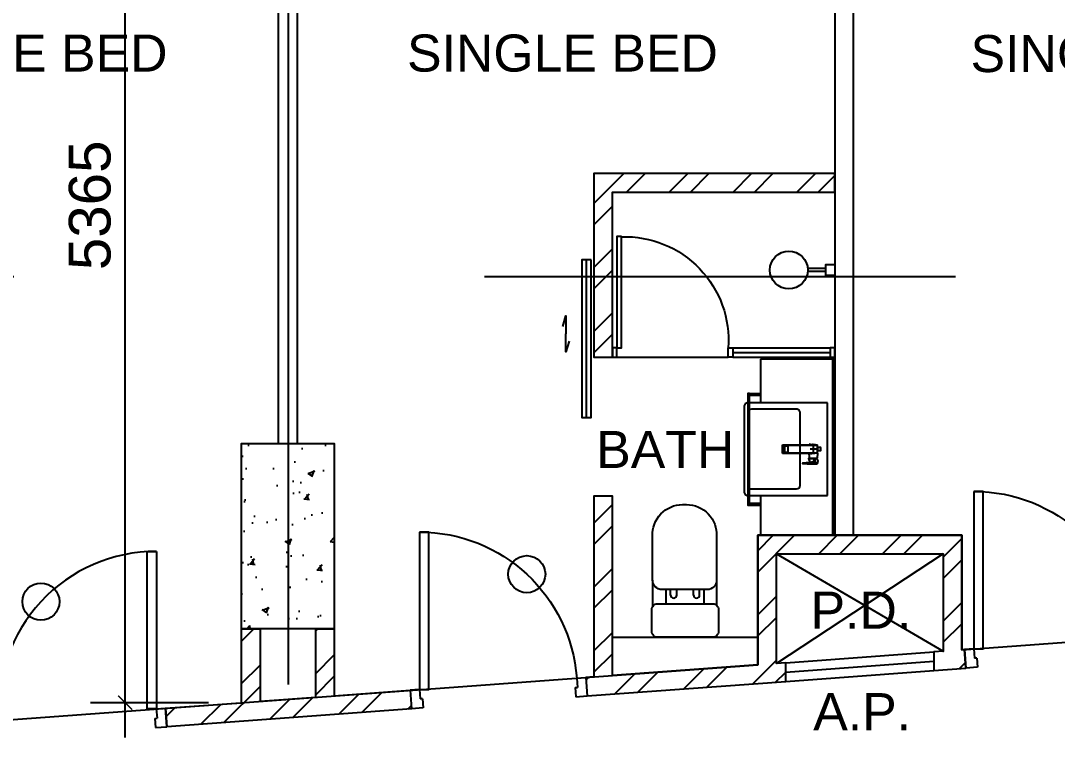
# Model space of a CAD drawing. Header units: millimetres. Extents: x 0 to 70486, y 148 to 42536.
# Drawn here: x 34058 to 39649, y 25775 to 29747 of the extents above; entities that cross this region are included whole.
import ezdxf
from ezdxf.enums import TextEntityAlignment as Align

# ---------------------------------------------------------------- set-up
doc = ezdxf.new("R2010")
doc.units = ezdxf.units.MM
doc.linetypes.add('CENTERX2', pattern=[101.6, 63.5, -12.7, 12.7, -12.7])
doc.layers.get('Defpoints').update_dxf_attribs({"color": 8})
for name, color, linetype in [('Default', 8, 'Continuous'), ('Door', 8, 'Continuous'), ('Dry Wall', 8, 'Continuous'), ('FSD', 8, 'Continuous'), ('GBP A.P.', 8, 'Continuous'), ('GBP Dim', 8, 'Continuous'), ('GBP Text 200', 8, 'Continuous'), ('grid', 8, 'CENTERX2'), ('hatch', 8, 'Continuous'), ('LP-Furn built-in', 8, 'Continuous'), ('LP-Furn built-in 2', 8, 'Continuous'), ('LP-Sanitary', 8, 'Continuous'), ('LP-Sanitary2', 8, 'Continuous'), ('LP-WC', 8, 'Continuous'), ('PD', 8, 'Continuous'), ('PD DOOR', 8, 'Continuous'), ('TEXT', 8, 'Continuous'), ('TEXT Ref', 8, 'Continuous'), ('WALL-NEW', 8, 'Continuous'), ('WALL-STRUCTURE', 8, 'Continuous'), ('zzz-room mix', 8, 'Continuous')]:
    doc.layers.add(name, color=color, linetype=linetype)
doc.layers.add('LP-Nonplot', color=8, linetype='Continuous', plot=False)
doc.styles.add('BH', font='arial.ttf')
doc.dimstyles.new('200 GBP', dxfattribs={"dimscale": 1.5, "dimtxt": 150, "dimasz": 50, "dimexe": 125, "dimexo": 50, "dimgap": 50, "dimtad": 1, "dimdec": 0, "dimzin": 0, "dimdsep": 46, "dimtxsty": 'BH', "dimblk": 'ARCHTICK', "dimcen": 0.09, "dimdle": 125, "dimclrd": 9, "dimclre": 9, "dimclrt": 1, "dimadec": 0, "dimazin": 0, "dimtfac": 1, "dimtdec": 0, "dimtix": 1, "dimtmove": 2, "dimatfit": 3, "dimldrblk": 'ARCHTICK', "dimfxl": 300, "dimfxlon": 1, "dimtolj": 1, "dimtzin": 0, "dimarcsym": 0})

# ---------------------------------------------------------------- blocks, each defined once
blk = doc.blocks.new('DR1CR2')
at = {"layer": 'Door'}
for p, q in [((-50, 0), (-50, -50)), ((-50, 0), (0, 0)), ((0, 0), (0, -75)), ((-62.5, -50), (-50, -50)), ((-62.5, -50), (-62.5, -100)), ((-62.5, -100), (0, -100)), ((0, -75), (0, -100))]:
    blk.add_line(p, q, dxfattribs=at)
blk = doc.blocks.new('_ArchTick')
at = {"color": 0, "const_width": 0.1}
blk.add_lwpolyline([(0.5, 0.5), (-0.5, -0.5)], dxfattribs=at)
blk = doc.blocks.new('*D304')
at = {"layer": 'Defpoints', "color": 0, "transparency": 16777216}
for p in [(34201.3, 25892), (40551.7, 24803.5), (34314.7, 24346.1)]:
    blk.add_point(p, dxfattribs=at)
at = {"layer": 'GBP Dim', "color": 9, "lineweight": -2, "transparency": 16777216}
for p, q in [((40427.4, 26498.9), (40562.7, 24653.9)), ((39989.5, 26316.4), (40587.9, 26360.3)), ((40102.9, 24770.6), (40701.3, 24814.5))]:
    blk.add_line(p, q, dxfattribs=at)
at = {"layer": 'GBP Dim', "color": 9, "lineweight": -2, "transparency": 16777216, "xscale": 75, "yscale": 75, "zscale": 75}
for p, rotation in [((40438.3, 26349.3), 94.19418278322694), ((40551.7, 24803.5), 274.1941827832269)]:
    blk.add_blockref('_ArchTick', p, dxfattribs=dict(at, rotation=rotation))
at = {"layer": 'GBP Dim', "transparency": 16777216, "insert": (40684.4, 25590.3), "char_height": 225, "attachment_point": 5, "rotation": 274.1942, "style": 'BH'}
blk.add_mtext('\\A1;1550', dxfattribs=at)
blk = doc.blocks.new('*D308')
at = {"layer": 'Defpoints', "color": 0, "transparency": 16777216}
for p in [(34621.3, 31434.5), (35649, 31434.5), (35649, 26069.1)]:
    blk.add_point(p, dxfattribs=at)
at = {"layer": 'GBP Dim', "color": 9, "lineweight": -2, "transparency": 16777216}
for p, q in [((34621.3, 25881.6), (34621.3, 31622)), ((35071.3, 31434.5), (34433.8, 31434.5)), ((35071.3, 26069.1), (34433.8, 26069.1))]:
    blk.add_line(p, q, dxfattribs=at)
at = {"layer": 'GBP Dim', "color": 9, "lineweight": -2, "transparency": 16777216, "xscale": 75, "yscale": 75, "zscale": 75}
for p, rotation in [((34621.3, 31434.5), 90), ((34621.3, 26069.1), 270)]:
    blk.add_blockref('_ArchTick', p, dxfattribs=dict(at, rotation=rotation))
at = {"layer": 'GBP Dim', "transparency": 16777216, "insert": (34431.3, 28751.8), "char_height": 225, "attachment_point": 5, "rotation": 90, "style": 'BH'}
blk.add_mtext('\\A1;5365', dxfattribs=at)
blk = doc.blocks.new('pln_shower head')
at = {"ltscale": 100}
for points in [[(101, 9.1), (200, 9.1)], [(101, -5.9), (200, -5.9)]]:
    blk.add_lwpolyline(points, dxfattribs=at)
at = {"ltscale": 0.5}
blk.add_lwpolyline([(248, 30.1), (248, -29.9), (200, -29.9), (200, 30.1)], close=True, dxfattribs=at)
at = {"ltscale": 100}
blk.add_circle((0, 0), 101.9, dxfattribs=at)
blk = doc.blocks.new('pln_toilet')
for p, q in [((175.5, -306.5), (175.5, -165.2)), ((-170.1, -306.5), (-170.1, -171.6)), ((-78.2, -226.9), (-78.2, -256.5)), ((-45, -226.9), (-45, -256.5)), ((44.7, -226.9), (44.7, -256.5)), ((77.9, -226.9), (77.9, -256.5))]:
    blk.add_line(p, q)
for points in [[(180, -30), (180, -149.3, -0.414214), (150, -179.3), (-150, -179.3, -0.414214), (-180, -149.3), (-180, -30, -0.414214), (-150, 0), (150, 0, -0.414214)], [(175.5, -306.5), (175.5, -545.1, -0.424695), (14, -715.1), (-7.8, -715.1, -0.423698), (-170.1, -545.1), (-170.1, -306.5, -0.414214), (-120.1, -256.5), (125.5, -256.5, -0.414214)]]:
    blk.add_lwpolyline(points, format="xyb", close=True)
for points in [[(-101.9, -256.5), (-101.9, -179.3)], [(102.9, -179.3), (102.9, -256.5)]]:
    blk.add_lwpolyline(points)
for centre in [(-61.6, -226.9), (61.3, -226.9)]:
    blk.add_arc(centre, 16.6, 0, 180)
blk = doc.blocks.new('SEANNOT_GROUP2')
at = {"layer": 'Default'}
blk.add_line((81.5, 351.1), (81.5, 317.9), dxfattribs=at)
blk = doc.blocks.new('SEANNOT_GROUP3')
at = {"layer": 'Default'}
blk.add_line((99.8, 335.2), (63.8, 335.2), dxfattribs=at)
blk = doc.blocks.new('ghtfdgd')
at = {"layer": 'LP-Sanitary'}
for p, q in [((79214.2, -115039.6), (79218.2, -114994.6)), ((79215.7, -115019.1), (79215.7, -115005.6)), ((79215.7, -115005.6), (79217.2, -115005.6)), ((79220.2, -114994.6), (79217.1, -115027.9)), ((79220.2, -114994.6), (79218.2, -114994.6)), ((79218.9, -115183.4), (79220.2, -114994.6)), ((79261.1, -114994.6), (79220.2, -114994.6)), ((79230.7, -114993.6), (79230.7, -114979.6)), ((79231.2, -114979.1), (79250.2, -114979.1)), ((79250.2, -114994.1), (79231.2, -114994.1)), ((79238.9, -114994.1), (79238.9, -114994.6)), ((79242.4, -114994.6), (79242.4, -114994.1)), ((79250.7, -114979.6), (79250.7, -114993.6)), ((79263.2, -114994.6), (79261.1, -114994.6)), ((79261.1, -114994.6), (79262.4, -115183.4)), ((79264.2, -115027.9), (79261.1, -114994.6)), ((79263.2, -114994.6), (79288.7, -114996.6)), ((79263.2, -114994.6), (79267.1, -115039.6)), ((79288.7, -115037.7), (79288.7, -114996.6)), ((79290.7, -115009.4), (79290.7, -115000.9)), ((79290.7, -115009.6), (79290.7, -115009.4)), ((79290.7, -115010.3), (79290.7, -115009.6)), ((79310.7, -115017.8), (79291, -115009.5)), ((79291, -115009.5), (79291, -115009.5)), ((79291, -115009.5), (79291, -115009.5)), ((79310.7, -115017.8), (79314.8, -115009.2)), ((79317.3, -115002.9), (79318.9, -114997.5)), ((79319.4, -115044.7), (79317.3, -115002.9)), ((79318.7, -114997.4), (79318.9, -114997.5)), ((79319.3, -114997.6), (79318.9, -114997.4)), ((79318.9, -114997.5), (79319.4, -114997.7)), ((79319.4, -114997.7), (79319.4, -115044.7)), ((79319.8, -115045.3), (79319.8, -114998.3)), ((79217.1, -115027.9), (79214.2, -115039.6)), ((79217.1, -115039.6), (79214.2, -115039.6)), ((79217.5, -115184.4), (79217.1, -115027.9)), ((79264.2, -115027.9), (79263.8, -115184.4)), ((79264.2, -115027.9), (79267.1, -115039.6)), ((79267.1, -115039.6), (79264.2, -115039.6)), ((79288.7, -115037.7), (79267.1, -115039.6)), ((79290.7, -115044.4), (79290.7, -115010.3)), ((79290.7, -115044.7), (79290.7, -115044.4)), ((79290.9, -115010.4), (79310.4, -115018.6)), ((79290.9, -115010.4), (79290.9, -115044.5)), ((79290.9, -115044.5), (79310.4, -115036.3)), ((79291, -115044.9), (79310.7, -115036.6)), ((79310.4, -115018.6), (79310.5, -115018.7)), ((79310.4, -115036.3), (79310.5, -115036.2)), ((79310.5, -115018.7), (79310.5, -115027.4)), ((79310.5, -115036.2), (79310.5, -115027.4)), ((79313.5, -115028.9), (79313.5, -115020.8)), ((79313.5, -115020.8), (79317.3, -115050.9)), ((79313.5, -115028.9), (79313.5, -115036.9)), ((79313.5, -115036.9), (79317.3, -115075.5)), ((79313.5, -115037), (79317.3, -115075.5)), ((79315.2, -115010.7), (79313.6, -115020.4)), ((79313.6, -115020.5), (79313.6, -115020.4)), ((79317.3, -115050.5), (79313.6, -115020.5)), ((79315.2, -115010.7), (79317.3, -115050.4)), ((79318, -115050.2), (79316, -115010.5)), ((79317.3, -115050.4), (79317.3, -115050.5)), ((79317.3, -115051.4), (79317.3, -115063.3)), ((79317.3, -115075.1), (79317.3, -115063.3)), ((79317.7, -115051.6), (79318.9, -115052.3)), ((79317.7, -115063.5), (79317.7, -115051.6)), ((79317.7, -115063.5), (79317.7, -115075.4)), ((79319.4, -115051), (79318, -115050.2)), ((79318.9, -115074.8), (79318.9, -115052.3)), ((79319.4, -115044.7), (79319.4, -115051)), ((79319.8, -115051.6), (79319.8, -115045.3)), ((79319.8, -115051.9), (79319.8, -115051.6)), ((79319.8, -115051.9), (79319.8, -115074.4)), ((79317.7, -115075.4), (79318.9, -115074.8)), ((79318, -115076), (79319.3, -115075.3)), ((79319.8, -115074.4), (79319.8, -115074.6)), ((79225, -115154.8), (79225, -115173.1)), ((79255.3, -115153.8), (79226, -115153.8)), ((79255.3, -115154), (79226, -115154)), ((79226, -115174.1), (79255.3, -115174.1)), ((79256.3, -115173.1), (79256.3, -115154.8)), ((79218.9, -115183.4), (79217.5, -115184.4)), ((79217.5, -115184.4), (79263.8, -115184.4)), ((79262.4, -115183.4), (79218.9, -115183.4)), ((79262.4, -115183.4), (79263.8, -115184.4))]:
    blk.add_line(p, q, dxfattribs=at)
for centre, radius, start, end in [((79231.2, -114979.6), 0.5, 90, 180), ((79231.2, -114993.6), 0.5, 180, 270), ((79250.2, -114979.6), 0.5, 0, 90), ((79250.2, -114993.6), 0.5, 270, 0), ((79280.3, -115017.1), 20, 56.8024, 65.1654), ((79290.9, -115000.9), 0.2, 127.8526, 180), ((79511, -115282.7), 357.7, 125.8498, 127.9825), ((79530.3, -115308.3), 389.7, 125.9264, 127.8836), ((79234, -109870), 5139.5, 270.6358, 270.8997), ((79227.2, -108854.2), 6155.7, 270.59451, 270.81562), ((79288.3, -115009.7), 2.67, 3.1953, 9.3367), ((79301.7, -114992.9), 0.28, 69.6864, 135.2011), ((79314, -115009.4), 0.822, 12.8215, 37.3786), ((79314.7, -115011.5), 2.53, 77.4972, 90.7881), ((79315.1, -115009.5), 0.509, 38.0096, 78.4052), ((84763.2, -116562.2), 5664.7, 164.0221, 164.0885), ((79313.8, -115010.5), 2.18, 358.6743, 36.2852), ((79318.5, -114997.9), 0.689, 55.9542, 80.1325), ((79319, -114998.3), 0.8, 0.0065, 61.4767), ((79240.7, -115019.1), 25, 180, 185.7425), ((79280.3, -115017.1), 20, 294.8346, 301.6128), ((79290.9, -115044.7), 0.2, 180.014, 293.047), ((79319.7, -114996.5), 23.1, 247.1252, 247.4995), ((79339.3, -115104.4), 73.6, 112.7571, 112.8748), ((79312.3, -115020.9), 1.23, 6.0946, 11.5159), ((79308.7, -115037.4), 4.84, 5.245, 7.1928), ((79310.7, -115037.3), 2.83, 5.6454, 8.8147), ((79317.8, -115050.7), 0.54, 62.2217, 149.6873), ((79305.3, -115051.3), 11.9, 359.6229, 2.1624), ((79315.7, -115050), 2.38, 342.3129, 353.972), ((79317.3, -115050.2), 0.738, 359.2113, 2.9985), ((79319.1, -115051.6), 0.688, 1.5121, 63.734), ((79313.2, -115075.2), 4.12, 356.1198, 1.3814), ((79317.8, -115075.5), 0.494, 177.6992, 295.8531), ((79318.6, -115075.3), 0.938, 181.0891, 220.2205), ((79319, -115074.6), 0.786, 294.1963, 0.4917)]:
    blk.add_arc(centre, radius, start, end, dxfattribs=at)
for centre, major_axis, ratio, start_param, end_param in [((79290.9, -115000.9), (0.2, 0), 0.870233, 1.308042, 3.141593), ((79290.9, -115009.4), (0.2, 0), 0.870251, 1.333095, 3.141593), ((79290.9, -115000.9), (0.123, -0.158), 0.834595, 2.099205, 3.141593), ((79290.9, -115000.9), (0.123, -0.158), 0.834595, 3.141593, 3.165459), ((79290.9, -115010), (0.077, 0.836), 0.04975, 4.217846, 5.325586), ((79301.6, -114992.9), (0.117, -0.162), 0.844851, 2.109561, 3.167674), ((79315.1, -115009.6), (0.173, 0.708), 0.018166, 0.444134, 0.918054), ((79315.3, -115009.6), (0.412, 0.321), 0.549065, 0.513637, 1.195391), ((79316.8, -115003.6), (0.961, -0.275), 0.902908, 1.271288, 1.565184), ((79318.4, -114998), (-0.211, -0.772), 0.117484, 2.694436, 3.141054), ((79318.5, -114998.1), (-0.382, -0.703), 0.237912, 2.705017, 3.14394), ((79319, -114998.3), (-0.382, -0.703), 0.237912, 2.705017, 3.141091), ((79319, -114998.3), (-0.8, 0), 0.876594, 3.141494, 4.164132), ((79290.9, -115010.3), (0.2, 0), 0.5, 3.141593, 4.712389), ((79290.9, -115044.4), (0.2, 0), 0.5, 3.141593, 4.712389), ((79290.9, -115044.1), (-0.077, 0.836), 0.04975, 2.065339, 3.17308), ((79310.4, -115018.2), (-0.311, -0.737), 0.21898, 1.092037, 2.210933), ((79310.4, -115035.9), (-0.311, 0.737), 0.21898, 2.049556, 3.141593), ((79310.5, -115018.3), (-0.309, -0.738), 0.217421, 1.09135, 2.210755), ((79310.5, -115035.8), (-0.309, 0.738), 0.217421, 2.050243, 3.169648), ((79310.4, -115035.9), (-0.311, 0.737), 0.21898, 3.141593, 3.168451), ((79314.3, -115020.6), (-0.782, -0.167), 0.921627, 5.682069, 6.099643), ((79314.3, -115020.8), (-0.794, -0.099), 0.898005, 5.760928, 6.175764), ((79314.3, -115036.7), (0.793, 0.106), 0.789486, 3.026004, 3.133916), ((79314.3, -115036.9), (0.796, 0.077), 0.827125, 3.057559, 3.141593), ((79315.7, -115010.9), (-0.499, -0.026), 0.868619, 4.118709, 5.82428), ((79317.8, -115050.6), (-0.5, -0.016), 0.857677, 4.139605, 5.842177), ((79317.8, -115050.9), (-0.5, -0.02), 0.273668, 4.356492, 6.23412), ((79317.8, -115063.3), (-0.5, 0), 0.5, 0.054498, 1.448623), ((79319, -115045.3), (-0.8, 0), 0.876594, 3.141494, 4.164132), ((79317.8, -115075.5), (-0.494, 0.079), 0.969108, 0.192451, 2.070079), ((79226, -115154.8), (-1, 0), 0.992546, 4.712389, 6.283185), ((79226, -115154.9), (1, 0), 0.890286, 1.570796, 3.141593), ((79226, -115173.1), (1, 0), 0.992546, 3.141593, 4.712389), ((79255.3, -115154.8), (-1, 0), 0.992546, 3.141593, 4.712389), ((79255.3, -115154.9), (1, 0), 0.890286, 0, 1.570796), ((79255.3, -115173.1), (1, 0), 0.992546, 4.712389, 6.283185)]:
    blk.add_ellipse(centre, major_axis=major_axis, ratio=ratio, start_param=start_param, end_param=end_param, dxfattribs=at)
for points, knots in [([(79291, -115009.5), (79291, -115009.5), (79290.9, -115009.5), (79290.8, -115009.6), (79290.7, -115009.6), (79290.7, -115009.6)], [0, 0, 0, 0, 0.5, 0.5, 1, 1, 1, 1]), ([(79291, -115000.7), (79291, -115000.8), (79291, -115000.8), (79291, -115000.9), (79291, -115001.2), (79291, -115001.4), (79291, -115001.7), (79291, -115002.7), (79291, -115003.8), (79291, -115004.8), (79291, -115006.3), (79291, -115007.8), (79291, -115009.2)], [0, 0, 0, 0, 0.02306, 0.02306, 0.02306, 0.115301, 0.115301, 0.115301, 0.484264, 0.484264, 0.484264, 1, 1, 1, 1]), ([(79301.6, -114992.7), (79301.9, -114992.8), (79302.2, -114992.9), (79302.5, -114993), (79305, -114993.6), (79307.5, -114994.3), (79310.1, -114995), (79312.9, -114995.8), (79315.8, -114996.6), (79318.7, -114997.4)], [0, 0, 0, 0, 0.051688, 0.051688, 0.051688, 0.494848, 0.494848, 0.494848, 1, 1, 1, 1]), ([(79314.8, -115009.2), (79314.8, -115009.2), (79314.9, -115009.2), (79314.9, -115009.2), (79315, -115009.2), (79315, -115009.2), (79315.1, -115009.2), (79315.2, -115009.2)], [0, 0, 0, 0, 0.25, 0.25, 0.5, 0.5, 1, 1, 1, 1]), ([(79317.1, -115002.7), (79317, -115003), (79316.9, -115003.3), (79316.8, -115003.6), (79316.5, -115004.7), (79316.2, -115005.8), (79315.9, -115006.9), (79315.7, -115007.6), (79315.4, -115008.3), (79315.2, -115009)], [0, 0, 0, 0, 0.131954, 0.131954, 0.131954, 0.659772, 0.659772, 0.659772, 1, 1, 1, 1]), ([(79315.2, -115009.2), (79315.2, -115009.2), (79315.2, -115009.2), (79315.2, -115009.2), (79315.2, -115009.2), (79315.2, -115009.2)], [0, 0, 0, 0, 0.5, 0.5, 1, 1, 1, 1]), ([(79315.2, -115009.2), (79315.3, -115009.3), (79315.3, -115009.4), (79315.3, -115009.5), (79315.3, -115009.6), (79315.3, -115009.8), (79315.3, -115009.8), (79315.3, -115009.9), (79315.3, -115010), (79315.2, -115010.2), (79315.2, -115010.3), (79315.2, -115010.5), (79315.2, -115010.6), (79315.2, -115010.7)], [0, 0, 0, 0, 0.125, 0.125, 0.25, 0.25, 0.375, 0.375, 0.5, 0.5, 0.75, 0.75, 1, 1, 1, 1]), ([(79318.7, -114997.4), (79318.6, -114997.5), (79318.6, -114997.7), (79318.5, -114997.9), (79318.2, -114999), (79317.9, -115000.1), (79317.5, -115001.2), (79317.4, -115001.7), (79317.2, -115002.2), (79317.1, -115002.7)], [0, 0, 0, 0, 0.095324, 0.095324, 0.095324, 0.707603, 0.707603, 0.707603, 1, 1, 1, 1]), ([(79310.5, -115018.7), (79310.9, -115018.8), (79311.2, -115019), (79311.9, -115019.4), (79312.2, -115019.7), (79312.8, -115020.1), (79313, -115020.3), (79313.4, -115020.5), (79313.5, -115020.5), (79313.5, -115020.7)], [0, 0, 0, 0, 0.25, 0.25, 0.5, 0.5, 0.75, 0.75, 1, 1, 1, 1]), ([(79310.5, -115036.2), (79310.9, -115036.1), (79311.2, -115035.9), (79311.9, -115035.6), (79312.2, -115035.5), (79312.8, -115035.6), (79313, -115035.7), (79313.4, -115036.2), (79313.5, -115036.5), (79313.5, -115036.8)], [0, 0, 0, 0, 0.25, 0.25, 0.5, 0.5, 0.75, 0.75, 1, 1, 1, 1]), ([(79313.6, -115020.4), (79313.5, -115020.2), (79313.5, -115020), (79313.3, -115019.6), (79313.2, -115019.3), (79312.7, -115018.8), (79312.3, -115018.6), (79311.6, -115018.2), (79311.2, -115018), (79310.8, -115017.9)], [0, 0, 0, 0, 0.25, 0.25, 0.5, 0.5, 0.75, 0.75, 1, 1, 1, 1]), ([(79310.8, -115036.5), (79311, -115036.5), (79311.3, -115036.3), (79311.8, -115036.2), (79312.2, -115036.1), (79312.5, -115036), (79312.8, -115036), (79313, -115036), (79313.1, -115036.1), (79313.2, -115036.2), (79313.4, -115036.3), (79313.5, -115036.6), (79313.5, -115036.7), (79313.5, -115036.8)], [0, 0, 0, 0, 0.124812, 0.2213171, 0.3092796, 0.3899271, 0.4711589, 0.5451559, 0.6166529, 0.6889172, 0.7974179, 0.8896188, 0.9816515, 0.9816515, 0.9816515, 0.9816515]), ([(79317.3, -115050.5), (79317.3, -115050.5), (79317.3, -115050.5), (79317.3, -115050.6), (79317.3, -115050.6), (79317.3, -115050.7), (79317.3, -115050.8), (79317.3, -115050.9)], [0, 0, 0, 0, 0.25, 0.25, 0.5, 0.5, 1, 1, 1, 1]), ([(79317.3, -115051.4), (79317.3, -115051.5), (79317.3, -115051.5), (79317.5, -115051.6), (79317.6, -115051.6), (79317.7, -115051.6)], [0, 0, 0, 0, 0.5, 0.5, 1, 1, 1, 1]), ([(79317.7, -115051.6), (79317.7, -115051.6), (79317.7, -115051.5), (79317.8, -115051.4), (79317.8, -115051.3), (79317.8, -115051.1), (79317.8, -115051), (79317.9, -115050.9), (79317.9, -115050.8), (79317.9, -115050.7)], [0, 0, 0, 0, 0.25, 0.25, 0.5, 0.5, 0.75, 0.75, 1, 1, 1, 1]), ([(79319.4, -115051), (79319.4, -115051), (79319.4, -115051), (79319.4, -115051), (79319.4, -115051), (79319.4, -115051), (79319.4, -115051), (79319.4, -115051.1), (79319.4, -115051.1), (79319.4, -115051.2), (79319.4, -115051.2), (79319.3, -115051.3), (79319.3, -115051.3), (79319.3, -115051.4), (79319.3, -115051.5), (79319.2, -115051.6), (79319.2, -115051.6), (79319.1, -115051.7), (79319.1, -115051.8), (79319, -115051.9), (79319, -115052), (79318.9, -115052.1), (79318.9, -115052.1), (79318.9, -115052.2), (79318.9, -115052.3), (79318.9, -115052.3), (79318.9, -115052.3), (79318.9, -115052.3), (79318.9, -115052.3), (79318.9, -115052.3), (79318.9, -115052.3)], [0, 0, 0, 0, 0.000034, 0.000034, 0.000034, 0.03445, 0.03445, 0.03445, 0.175251, 0.175251, 0.175251, 0.317196, 0.317196, 0.317196, 0.479622, 0.479622, 0.479622, 0.662074, 0.662074, 0.662074, 0.829132, 0.829132, 0.829132, 0.958486, 0.958486, 0.958486, 0.999966, 0.999966, 0.999966, 1, 1, 1, 1]), ([(79319.8, -115051.9), (79319.8, -115052), (79319.7, -115052), (79319.7, -115052.1), (79319.6, -115052.2), (79319.4, -115052.3), (79319.3, -115052.3), (79319.1, -115052.3), (79319, -115052.3), (79318.9, -115052.3)], [0, 0, 0, 0, 0.25, 0.25, 0.5, 0.5, 0.75, 0.75, 1, 1, 1, 1]), ([(79317.3, -115075.1), (79317.3, -115075.2), (79317.3, -115075.2), (79317.5, -115075.3), (79317.6, -115075.3), (79317.7, -115075.4)], [0, 0, 0, 0, 0.5, 0.5, 1, 1, 1, 1]), ([(79319.8, -115074.4), (79319.8, -115074.5), (79319.7, -115074.5), (79319.7, -115074.6), (79319.6, -115074.7), (79319.4, -115074.8), (79319.3, -115074.8), (79319.1, -115074.8), (79319, -115074.8), (79318.9, -115074.8)], [0, 0, 0, 0, 0.25, 0.25, 0.5, 0.5, 0.75, 0.75, 1, 1, 1, 1]), ([(79319.3, -115075.3), (79319.3, -115075.3), (79319.3, -115075.3), (79319.2, -115075.3), (79319.2, -115075.3), (79319.1, -115075.3), (79319.1, -115075.2), (79319, -115075.2), (79319, -115075.1), (79318.9, -115075.1), (79318.9, -115075), (79318.9, -115074.9), (79318.9, -115074.9), (79318.9, -115074.9), (79318.9, -115074.8), (79318.9, -115074.8), (79318.9, -115074.8), (79318.9, -115074.8), (79318.9, -115074.8)], [0.3296223, 0.3296223, 0.3296223, 0.3296223, 0.4796217, 0.4796217, 0.4796217, 0.6620737, 0.6620737, 0.6620737, 0.829132, 0.829132, 0.829132, 0.9584856, 0.9584856, 0.9584856, 0.9999655, 0.9999655, 0.9999655, 1, 1, 1, 1])]:
    blk.add_open_spline(points, degree=3, knots=knots, dxfattribs=at)
for points, degree in [([(79301.8, -114992.7), (79301.7, -114992.6), (79301.7, -114992.7), (79301.6, -114992.7)], 3), ([(79318.6, -114997.3), (79316.3, -114996.6), (79310.7, -114995.1), (79301.8, -114992.7)], 3), ([(79313.5, -115028.9), (79313.5, -115028.4), (79313.4, -115028), (79312.3, -115027.4), (79311.4, -115027.4), (79310.5, -115027.4)], 5), ([(79317.9, -115075.9), (79317.9, -115076), (79318, -115076), (79318, -115075.9)], 3)]:
    blk.add_open_spline(points, degree=degree, dxfattribs=at)
at = {"layer": 'LP-Nonplot'}
for name in ['SEANNOT_GROUP2', 'SEANNOT_GROUP3']:
    blk.add_blockref(name, (79159.1, -115352.3), dxfattribs=at)
blk = doc.blocks.new('SINK')
at = {"layer": 'LP-Sanitary'}
blk.add_line((-74936.8, -44774), (-75436.8, -44774), dxfattribs=at)
blk.add_lwpolyline([(-75436.8, -44774), (-75436.8, -45203.2, 0.414214), (-75416.8, -45223.2), (-74956.8, -45223.2, 0.414214), (-74936.8, -45203.2), (-74936.8, -44774)], format="xyb", dxfattribs=at)
blk.add_lwpolyline([(-75401.8, -44941.1), (-75401.8, -45183.3, 0.414117), (-75381.8, -45203.2), (-74991.8, -45203.2, 0.41431), (-74971.8, -45183.2), (-74971.8, -44941.1, 0.414117), (-74991.8, -44921.1), (-75381.8, -44921.1, 0.41431)], format="xyb", close=True, dxfattribs=at)
at = {"layer": 'LP-Furn built-in'}
blk.add_blockref('ghtfdgd', (-154427.4, 70168.1), dxfattribs=at)
blk = doc.blocks.new('pln_sink 1100x380')
at = {"ltscale": 1000}
for p, q in [((0, 0), (400, 0)), ((400, 0), (400, -235)), ((459.9, -184.9), (400, -184.9)), ((459.9, -194.9), (400, -194.9)), ((400, -735), (400, -950)), ((459.9, -776.6), (400, -776.6)), ((459.9, -786.6), (400, -786.6)), ((0, -950), (400, -950))]:
    blk.add_line(p, q, dxfattribs=at)
for points in [[(10, -950), (10, 0), (0, 0), (0, -950), (10, -950)], [(10, 0), (10, -950), (0, -950), (0, 0), (10, 0)]]:
    blk.add_lwpolyline(points, dxfattribs=at)
at = {"ltscale": 200}
blk.add_lwpolyline([(459.9, -184.9), (468.4, -184.9), (468.4, -786.6), (459.9, -786.6)], close=True, dxfattribs=at)
at = {"layer": 'LP-Furn built-in', "extrusion": (0, 0, -1), "zscale": -1, "rotation": 270}
blk.add_blockref('SINK', (44734, -75671.8), dxfattribs=at)
blk = doc.blocks.new('A$C65CE4B9A')
at = {"layer": 'grid', "ltscale": 200}
for p, q in [((-32000, 10500), (-32000, -20450)), ((-66500, 0), (0, 0))]:
    blk.add_line(p, q, dxfattribs=at)

msp = doc.modelspace()

# ---------------------------------------------------------------- hatches: boundary and pattern name
at = {"layer": 'hatch'}
h = msp.add_hatch(dxfattribs=at)
h.set_pattern_fill('ANSI32', color=256, scale=650, style=0)
h.set_pattern_definition([(45, (322171.65, -92979.3), (-172.35728, 172.35728), []), (45, (322286.55, -92979.3), (-172.35728, 172.35728), [])])
h.paths.add_polyline_path([(28249, 25555.7), (28249, 26537.4), (28149, 26537.4), (28149, 25548.4), (28096.5, 25544.5), (28103.8, 25444.8), (29098.9, 25517.8), (29098.9, 25618), (29049, 25614.3), (29049, 26237.4), (29949, 26237.4), (29949, 25680.4), (29899.1, 25676.7), (29899.1, 25576.5), (30908.9, 25650.5), (30901.5, 25750.2), (30849.3, 25746.4), (30849.3, 26533.7), (30749.3, 26533.7), (30749.3, 25739.1), (30049, 25687.7), (30049, 26337.4), (29549, 26337.4), (29549, 28187.3), (30749, 28187.4), (30749, 27287.4), (30849, 27287.4), (30849, 28287.4), (28149, 28287.4), (28149, 27287.4), (28249, 27287.4), (28249, 28187.4), (29449, 28187.4), (29449, 26337.4), (28949, 26337.4), (28949, 25607.1)])
h.paths.add_polyline_path([(35349, 26467.8), (35349, 26076.5), (35649, 26098.5), (35649, 26467.8), (35749, 26467.8), (35749, 26105.8), (36159.2, 26135.9), (36166.5, 26036.2), (34846.5, 25939.4), (34839.1, 26039.1), (35249, 26069.1), (35249, 26467.8)])
h.paths.add_polyline_path([(38184, 26184.1), (38184, 26284.4), (38134, 26280.7), (38134, 26871.9), (39034, 26871.9), (39034, 26346.7), (39034.4, 26346.7), (38984, 26343), (38984, 26242.8), (39156.3, 26255.4), (39149, 26355.1), (39134, 26354), (39134, 26971.9), (38034, 26971.9), (38034, 26273.4), (37249, 26215.8), (37249, 27182.9), (37149, 27182.9), (37149, 26208.5), (37106.7, 26205.4), (37114, 26105.6)])
edge = h.paths.add_edge_path()
edge.add_line((37249, 27932.9), (37249, 28822.9))
edge.add_line((37249, 28822.9), (38449, 28822.9))
edge.add_line((38449, 28822.9), (38449, 28922.9))
edge.add_line((38449, 28922.9), (37149, 28922.9))
edge.add_line((37149, 28922.9), (37149, 27932.9))
edge.add_line((37149, 27932.9), (37249, 27932.9))
h = msp.add_hatch(dxfattribs=at)
h.set_pattern_fill('AR-CONC', color=256, scale=2, style=0)
h.set_pattern_definition([(50, (-577662.27, 755268.1), (364.36934, -31.87817), [38.1, -419.1]), (355, (-577662.27, 755268.1), (-70.48565, 382.11329), [30.48, -335.28]), (100.451, (-577631.9, 755265.43), (293.885, 350.23338), [32.38, -356.18]), (46.1842, (-577662.27, 755369.7), (542.15808, -84.08466), [57.15, -628.65]), (96.6356, (-577617.1, 755362.7), (474.80847, 494.8511), [48.57, -534.27]), (351.184, (-577662.3, 755369.7), (474.8092, 494.85024), [45.72, -502.92]), (21, (-577611.47, 755344.3), (303.22976, -204.53104), [38.1, -419.1]), (326, (-577611.47, 755344.3), (123.60406, 368.37593), [30.48, -335.28]), (71.4514, (-577586.2, 755327.24), (426.83298, 163.84572), [32.38, -356.18]), (37.5, (-577662.27, 755268.09), (6.177207, 169.110078), [0, -331.216, 0, -340.36, 0, -336.55]), (7.5, (-577662.27, 755268.09), (133.639325, 200.36115), [0, -194.056, 0, -323.596, 0, -128.27]), (327.5, (-577775.56, 755268.09), (271.18119, -11.457488), [0, -127, 0, -396.24, 0, -525.78]), (317.5, (-577826.36, 755268.1), (296.25836, 50.85298), [0, -165.1, 0, -263.144, 0, -373.38])])
h.paths.add_polyline_path([(35749, 26467.8), (35249, 26467.8), (35249, 27467.8), (35749, 27467.8)])

# ---------------------------------------------------------------- linework, layer by layer
at = {"layer": 'Door'}
for points in [[(39198.9, 27208.7, -0.392932), (40046.6, 26420.9)], [(36209.1, 26989.5, -0.392932), (37056.8, 26201.6)], [(34789.3, 26885.3, 0.43582), (33941.6, 25973.2)]]:
    msp.add_lwpolyline(points, format="xyb", dxfattribs=at)
for points in [[(39198.9, 27208.7), (39198.9, 26358.7), (39248.9, 26358.7), (39248.9, 27208.7), (39198.9, 27208.7)], [(36209.1, 26989.5), (36209.1, 26139.5), (36259.1, 26139.5), (36259.1, 26989.5), (36209.1, 26989.5)], [(34789.3, 26885.3), (34789.3, 26035.3), (34739.3, 26035.3), (34739.3, 26885.3), (34789.3, 26885.3)]]:
    msp.add_lwpolyline(points, dxfattribs=at)
at = {"layer": 'Dry Wall'}
for points in [[(38549, 31660.8), (38449, 31653.4), (38449, 26971.9)], [(38549, 26971.9), (38549, 31660.8)], [(35449, 27467.8), (35449, 31433.5), (35549, 31440.9), (35549, 27467.8)]]:
    msp.add_lwpolyline(points, dxfattribs=at)
at = {"layer": 'FSD'}
for centre in [(36787.7, 26762.1), (34166.6, 26614)]:
    msp.add_circle(centre, 100, dxfattribs=at)
at = {"layer": 'LP-Furn built-in 2'}
msp.add_lwpolyline([(37133.9, 28457.9), (37083.9, 28457.9), (37083.9, 27607.9), (37133.9, 27607.9)], close=True, dxfattribs=at)
for points in [[(37108.9, 27607.9), (37108.9, 28457.9)], [(36981.8, 28098.7), (36999, 28156.3), (36999, 28059)], [(37016.2, 28019.3), (36999, 27961.7), (36999, 28059)]]:
    msp.add_lwpolyline(points, dxfattribs=at)
at = {"layer": 'LP-Sanitary'}
msp.add_line((37899, 27932.9), (38424, 27932.9), dxfattribs=at)
for points in [[(37299, 28582.9), (37274, 28582.9), (37274, 27982.9), (37299, 27982.9)], [(37274, 27982.9), (37249, 27982.9), (37249, 27932.9), (37274, 27932.9)], [(37874, 27982.9), (37899, 27982.9), (37899, 27932.9), (37874, 27932.9)]]:
    msp.add_lwpolyline(points, close=True, dxfattribs=at)
msp.add_lwpolyline([(37299, 28582.4, -0.444386), (37874, 27982.9)], format="xyb", dxfattribs=at)
for points in [[(37899, 27982.9), (38424, 27982.9), (38424, 27982.9)], [(37899, 27957.9), (38424, 27957.9)], [(38449, 27982.9), (38424, 27982.9), (38424, 27932.9), (38449, 27932.9), (38449, 27982.9)], [(37274, 27932.9), (37874, 27932.9)]]:
    msp.add_lwpolyline(points, dxfattribs=at)
at = {"layer": 'LP-WC'}
msp.add_line((37249, 26422.8), (38034, 26422.8), dxfattribs=at)
at = {"layer": 'PD', "ltscale": 20}
for p, q in [((38134, 26871.9), (39034, 26346.7)), ((39034, 26871.9), (38134, 26280.7))]:
    msp.add_line(p, q, dxfattribs=at)
at = {"layer": 'PD'}
for p, q in [((38184, 26284.4), (38984, 26343)), ((38184, 26184.1), (38984, 26242.8))]:
    msp.add_line(p, q, dxfattribs=at)
at = {"layer": 'PD DOOR'}
msp.add_line((38184, 26234.2), (38984, 26292.9), dxfattribs=at)
at = {"layer": 'WALL-NEW'}
for points in [[(37249, 27932.9), (37249, 28822.9), (38449, 28822.9), (38449, 28922.9), (37149, 28922.9), (37149, 27932.9), (37249, 27932.9)], [(38184, 26184.1), (38184, 26284.4), (38134, 26280.7), (38134, 26280.7), (38134, 26871.9), (39034, 26871.9), (39034, 26346.7), (39034.4, 26346.7), (38984, 26343), (38984, 26242.8), (39156.3, 26255.4), (39149, 26355.1), (39134, 26354), (39134, 26971.9), (38034, 26971.9), (38034, 26273.4), (37249, 26215.8), (37249, 27182.9), (37149, 27182.9), (37149, 26208.5), (37106.7, 26205.4), (37114, 26105.6), (38184, 26184.1)], [(35349, 26467.8), (35349, 26076.5), (35649, 26098.5), (35649, 26467.8), (35749, 26467.8), (35749, 26105.8), (36159.2, 26135.9), (36166.5, 26036.2), (34846.5, 25939.4), (34839.1, 26039.1), (35249, 26069.1), (35249, 26467.8), (35349, 26467.8)]]:
    msp.add_lwpolyline(points, dxfattribs=at)
at = {"layer": 'WALL-STRUCTURE'}
msp.add_lwpolyline([(35749, 26467.8), (35249, 26467.8), (35249, 27467.8), (35749, 27467.8)], close=True, dxfattribs=at)
at = {"layer": 'zzz-room mix'}
msp.add_lwpolyline([(32964, 25901.6), (38034, 26273.4), (38034, 26971.9), (39134, 26971.9), (39134, 26354), (40949, 26487.1), (40949, 27217.4), (42049, 27217.4), (42049, 26567.7), (44249, 26729), (44249, 28367.8), (44449, 28367.8), (44449.3, 32093.6), (44345.1, 32085.9), (44308.5, 32584.6), (41616.2, 32387.1), (41652.8, 31888.5), (38345.4, 31645.7), (38308.9, 32144.4), (35616.3, 31943.5), (35652.6, 31448.5), (17398.9, 30109.9)], dxfattribs=at)

# ---------------------------------------------------------------- block references
at = {"layer": 'Door', "xscale": -1}
for p, rotation in [((39149, 26355.1), 4.194211425665273), ((36159.2, 26135.8), 4.19421142566767)]:
    msp.add_blockref('DR1CR2', p, dxfattribs=dict(at, rotation=rotation))
at = {"layer": 'Door', "extrusion": (0, 0, -1), "xscale": -1, "zscale": -1, "rotation": 355.8057885743324}
msp.add_blockref('DR1CR2', (-37106.7, 26205.3), dxfattribs=at)
at = {"layer": 'Door', "rotation": 4.194154122729603}
msp.add_blockref('DR1CR2', (34839.1, 26039), dxfattribs=at)
at = {"layer": 'LP-Sanitary'}
msp.add_blockref('pln_shower head', (38201, 28402.9), dxfattribs=at)
at = {"layer": 'LP-Sanitary', "xscale": -1}
msp.add_blockref('pln_sink 1100x380', (38449, 27921.9), dxfattribs=at)
at = {"layer": 'LP-Sanitary2', "rotation": 180}
msp.add_blockref('pln_toilet', (37641.5, 26422.8), dxfattribs=at)
at = {"layer": 'TEXT Ref'}
msp.add_blockref('A$C65CE4B9A', (67500, 28367.9), dxfattribs=at)

# ---------------------------------------------------------------- texts
at = {"layer": 'GBP A.P.', "style": 'BH'}
msp.add_text('A.P.', height=200, rotation=0, dxfattribs=at).set_placement((38596.7, 25920.8), align=Align.CENTER)
at = {"layer": 'GBP Text 200', "style": 'BH'}
for s, p in [('SINGLE BED', (34011.4, 29473)), ('SINGLE BED', (36980, 29473)), ('SINGLE BED', (40019.5, 29470.3)), ('BATH', (37534.6, 27335))]:
    msp.add_text(s, height=200, dxfattribs=at).set_placement(p, align=Align.CENTER)
at = {"layer": 'TEXT', "style": 'BH'}
msp.add_text('P.D.', height=200, dxfattribs=at).set_placement((38589.8, 26468.2), align=Align.CENTER)

# ---------------------------------------------------------------- dimensions: what is measured, and where the dimension line sits
at = {"layer": 'GBP Dim'}
dim = msp.add_linear_dim(base=(34621.3, 31434.5), p1=(35649, 26069.1), p2=(35649, 31434.5), angle=90, dimstyle='200 GBP', override={"dimclrt": 256}, dxfattribs=at)
dim.commit()
dim.dimension.update_dxf_attribs({"geometry": '*D308', "text_midpoint": (34431.3, 28751.8)})
dim = msp.add_aligned_dim(p1=(34201.3, 25892), p2=(34314.7, 24346.1), distance=6253.8, dimstyle='200 GBP', override={"dimexe": 100, "dimdle": 100, "dimclrt": 256}, dxfattribs=at)
dim.commit()
dim.dimension.update_dxf_attribs({"geometry": '*D304', "text_midpoint": (40684.4, 25590.3)})

doc.saveas('drawing.dxf')
